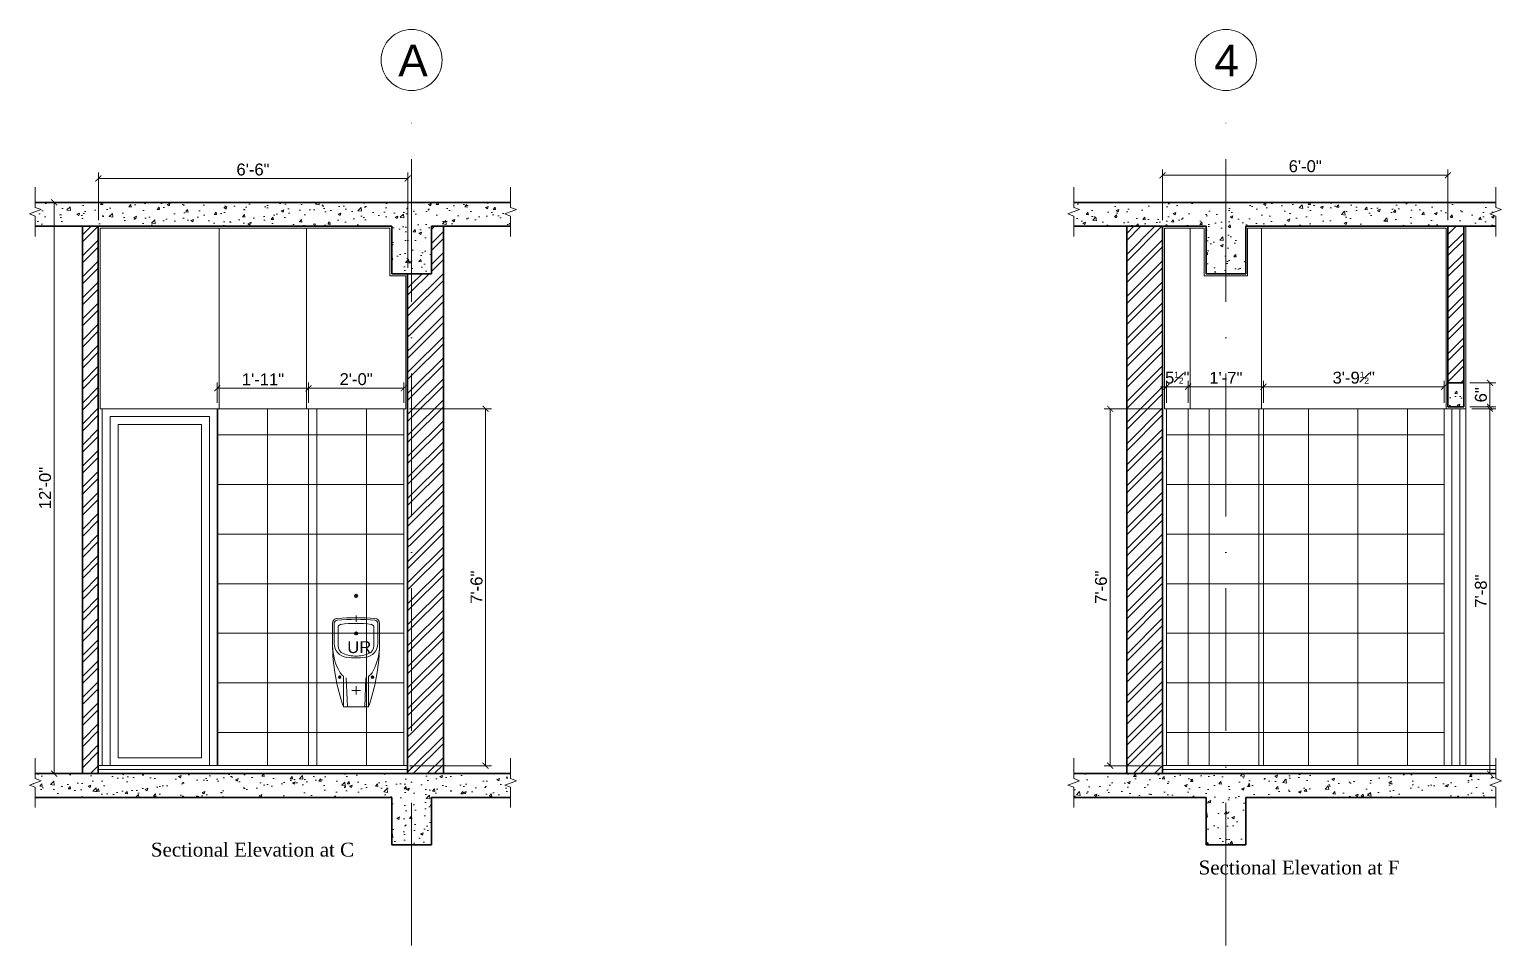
# Model space of a CAD drawing. Header units: inches. Extents: x 10755 to 33653, y -10992 to 10708.
# Drawn here: x 20693.6 to 21064.8, y 3912.6 to 4143.6 of the extents above; entities that cross this region are included whole.
import ezdxf

# ---------------------------------------------------------------- set-up
doc = ezdxf.new("R2010")
doc.units = ezdxf.units.IN
doc.header["$MEASUREMENT"] = 0
for name, pattern in [('ACAD_ISO10W100', [18, 12, -3, 0, -3]), ('AM_DIN_G_W050', [13.75, 9.75, -1.5, 1, -1.5]), ('HIDDEN', [0.375, 0.25, -0.125])]:
    doc.linetypes.add(name, pattern=pattern)
for name, color, linetype, lineweight in [('12-Dim', 4, 'Continuous', 20), ('beam in plan', 241, 'HIDDEN', 20), ('calico brown', 43, 'Continuous', 9), ('centerline', 9, 'ACAD_ISO10W100', 5), ('Dimention', 4, 'Continuous', 15), ('door', 15, 'Continuous', 18), ('fixture', 151, 'Continuous', 13), ('hatch', 33, 'Continuous', 5), ('hatch 2', 8, 'Continuous', 13), ('hatch- rcc', 252, 'Continuous', 5), ('PLASTER', 50, 'Continuous', 9), ('Text', 150, 'Continuous', 18), ('Text1', 3, 'Continuous', 18), ('wall', 1, 'Continuous', 35)]:
    doc.layers.add(name, color=color, linetype=linetype, lineweight=lineweight)
doc.layers.add('T-TEXT', color=230, linetype='Continuous')
doc.styles.add('ATTR', font='romans.shx', dxfattribs={"width": 0.8, "height": 0.7})
doc.styles.add('ordinary', font='arial.ttf')
doc.styles.get("Standard").update_dxf_attribs({"font": 'arial.ttf'})
doc.styles.add('suren', font='times.ttf', dxfattribs={"height": 4})
doc.dimstyles.new('s3', dxfattribs={"dimscale": 3, "dimtxt": 1, "dimasz": 0.5, "dimexe": 0.5, "dimexo": 0.5, "dimgap": 0.25, "dimtad": 1, "dimzin": 3, "dimdsep": 46, "dimlunit": 4, "dimtxsty": 'Standard', "dimblk": 'ARCHTICK', "dimcen": 0, "dimclrd": 256, "dimclre": 256, "dimclrt": 6, "dimadec": 0, "dimazin": 0, "dimtfac": 0.5, "dimtix": 1, "dimtmove": 1, "dimatfit": 3, "dimfxl": 0.5, "dimfrac": 1, "dimtolj": 1, "dimtzin": 0, "dimarcsym": 1})
pattern_1 = [(45, (-6723.5938, -5896.172), (-2.6516504, 2.6516504), []), (45, (-6721.826, -5896.172), (-2.6516504, 2.6516504), [])]
pattern_2 = [(50, (-6723.594, -5896.172), (7.172602, -0.6275213), [0.75, -8.25]), (355, (-6723.594, -5896.172), (-1.3875133, 7.5219213), [0.6, -6.6]), (100.451444, (-6722.996, -5896.224), (5.7850885, 6.8944), [0.637402, -7.011421]), (46.1842, (-6723.594, -5894.172), (10.672413, -1.655193), [1.125, -12.375]), (96.63564, (-6722.704, -5894.31), (9.34662, 9.741186), [0.956103, -10.517138]), (351.18416, (-6723.594, -5894.172), (9.34662, 9.741186), [0.9, -9.9]), (21, (-6722.594, -5894.672), (5.9690705, -4.026189), [0.75, -8.25]), (326, (-6722.594, -5894.672), (2.4331533, 7.2515005), [0.6, -6.6]), (71.451445, (-6722.0964, -5895.0074), (8.402224, 3.2253115), [0.637402, -7.011421]), (37.5, (-6723.5938, -5896.1719), (0.12159855, 3.32893854), [0, -6.52, 0, -6.7, 0, -6.625]), (7.5, (-6723.5938, -5896.172), (2.6306954, 3.9441171), [0, -3.82, 0, -6.37, 0, -2.525]), (327.5, (-6725.8238, -5896.1719), (5.33822436, -0.2255487), [0, -2.5, 0, -7.8, 0, -10.35]), (317.5, (-6726.824, -5896.172), (5.8318617, 1.0010498), [0, -3.25, 0, -5.18, 0, -7.35])]
pattern_3 = [(90, (-6571.457, -5896.172), (-12.5, 3e-15), []), (180, (-6571.457, -5896.172), (-3e-15, -12.5), [])]
pattern_4 = [(45, (-6842.4923, -5896.172), (-2.6516504, 2.6516504), []), (45, (-6840.7246, -5896.172), (-2.6516504, 2.6516504), [])]
pattern_5 = [(50, (-6842.4923, -5896.172), (7.172602, -0.6275213), [0.75, -8.25]), (355, (-6842.492, -5896.172), (-1.3875133, 7.5219213), [0.6, -6.6]), (100.451444, (-6841.8946, -5896.224), (5.7850885, 6.8944), [0.637402, -7.011421]), (46.1842, (-6842.492, -5894.172), (10.672413, -1.655193), [1.125, -12.375]), (96.63564, (-6841.603, -5894.31), (9.34662, 9.741186), [0.956103, -10.517138]), (351.18416, (-6842.492, -5894.172), (9.34662, 9.741186), [0.9, -9.9]), (21, (-6841.4923, -5894.672), (5.9690705, -4.026189), [0.75, -8.25]), (326, (-6841.492, -5894.672), (2.4331533, 7.2515005), [0.6, -6.6]), (71.451445, (-6840.995, -5895.0074), (8.402224, 3.2253115), [0.637402, -7.011421]), (37.5, (-6842.4923, -5896.1719), (0.12159855, 3.32893854), [0, -6.52, 0, -6.7, 0, -6.625]), (7.5, (-6842.4923, -5896.172), (2.6306954, 3.9441171), [0, -3.82, 0, -6.37, 0, -2.525]), (327.5, (-6844.7223, -5896.1719), (5.33822436, -0.2255487), [0, -2.5, 0, -7.8, 0, -10.35]), (317.5, (-6845.7223, -5896.172), (5.8318617, 1.0010498), [0, -3.25, 0, -5.18, 0, -7.35])]

# ---------------------------------------------------------------- blocks, each defined once
blk = doc.blocks.new('_ArchTick')
at = {"color": 0, "const_width": 0.15}
blk.add_lwpolyline([(-0.5, -0.5), (0.5, 0.5)], dxfattribs=at)
blk = doc.blocks.new('*D1972')
at = {"layer": 'Defpoints', "color": 0, "transparency": 16777216}
for p in [(6860.8, 6430.55), (6852.57, 6286.55), (6860.8, 6286.55)]:
    blk.add_point(p, dxfattribs=at)
at = {"layer": 'Dimention', "lineweight": -2, "transparency": 16777216}
for p, q in [((6859.3, 6430.55), (6851.07, 6430.55)), ((6852.57, 6430.55), (6852.57, 6286.55)), ((6859.3, 6286.55), (6851.07, 6286.55))]:
    blk.add_line(p, q, dxfattribs=at)
at = {"layer": 'Dimention', "lineweight": -2, "transparency": 16777216, "xscale": 1.5, "yscale": 1.5, "zscale": 1.5}
for p, rotation in [((6852.57, 6430.55), 90), ((6852.57, 6286.55), 270)]:
    blk.add_blockref('_ArchTick', p, dxfattribs=dict(at, rotation=rotation))
at = {"layer": 'Dimention', "color": 6, "transparency": 16777216, "insert": (6850.29, 6358.55), "char_height": 3, "attachment_point": 5, "rotation": 90}
blk.add_mtext('\\A1;12\'-0"', dxfattribs=at)
blk = doc.blocks.new('*D1973')
at = {"layer": 'Defpoints', "color": 0, "transparency": 16777216}
for p in [(6940.71, 6378.55), (6940.71, 6288.55), (6961.36, 6288.55)]:
    blk.add_point(p, dxfattribs=at)
at = {"layer": 'Dimention', "lineweight": -2, "transparency": 16777216}
for p, q in [((6942.21, 6378.55), (6962.86, 6378.55)), ((6961.36, 6378.55), (6961.36, 6288.55)), ((6942.21, 6288.55), (6962.86, 6288.55))]:
    blk.add_line(p, q, dxfattribs=at)
at = {"layer": 'Dimention', "lineweight": -2, "transparency": 16777216, "xscale": 1.5, "yscale": 1.5, "zscale": 1.5}
for p, rotation in [((6961.36, 6378.55), 90), ((6961.36, 6288.55), 270)]:
    blk.add_blockref('_ArchTick', p, dxfattribs=dict(at, rotation=rotation))
at = {"layer": 'Dimention', "color": 6, "transparency": 16777216, "insert": (6959.08, 6333.55), "char_height": 3, "attachment_point": 5, "rotation": 90}
blk.add_mtext('\\A1;7\'-6"', dxfattribs=at)
blk = doc.blocks.new('*D1974')
at = {"layer": 'Defpoints', "color": 0, "transparency": 16777216}
for p in [(6916.71, 6383.69), (6916.71, 6378.55), (6940.71, 6378.55)]:
    blk.add_point(p, dxfattribs=at)
at = {"layer": 'Dimention', "lineweight": -2, "transparency": 16777216}
for p, q in [((6916.71, 6380.05), (6916.71, 6385.19)), ((6940.71, 6380.05), (6940.71, 6385.19)), ((6940.71, 6383.69), (6916.71, 6383.69))]:
    blk.add_line(p, q, dxfattribs=at)
at = {"layer": 'Dimention', "lineweight": -2, "transparency": 16777216, "xscale": 1.5, "yscale": 1.5, "zscale": 1.5, "rotation": 180}
blk.add_blockref('_ArchTick', (6916.71, 6383.69), dxfattribs=at)
at = {"layer": 'Dimention', "lineweight": -2, "transparency": 16777216, "xscale": 1.5, "yscale": 1.5, "zscale": 1.5}
blk.add_blockref('_ArchTick', (6940.71, 6383.69), dxfattribs=at)
at = {"layer": 'Dimention', "color": 6, "transparency": 16777216, "insert": (6928.71, 6385.98), "char_height": 3, "attachment_point": 5}
blk.add_mtext('\\A1;2\'-0"', dxfattribs=at)
blk = doc.blocks.new('*D1975')
at = {"layer": 'Defpoints', "color": 0, "transparency": 16777216}
for p in [(6893.71, 6383.69), (6893.71, 6378.55), (6916.71, 6378.55)]:
    blk.add_point(p, dxfattribs=at)
at = {"layer": 'Dimention', "lineweight": -2, "transparency": 16777216}
for p, q in [((6893.71, 6380.05), (6893.71, 6385.19)), ((6916.71, 6380.05), (6916.71, 6385.19)), ((6916.71, 6383.69), (6893.71, 6383.69))]:
    blk.add_line(p, q, dxfattribs=at)
at = {"layer": 'Dimention', "lineweight": -2, "transparency": 16777216, "xscale": 1.5, "yscale": 1.5, "zscale": 1.5, "rotation": 180}
blk.add_blockref('_ArchTick', (6893.71, 6383.69), dxfattribs=at)
at = {"layer": 'Dimention', "lineweight": -2, "transparency": 16777216, "xscale": 1.5, "yscale": 1.5, "zscale": 1.5}
blk.add_blockref('_ArchTick', (6916.71, 6383.69), dxfattribs=at)
at = {"layer": 'Dimention', "color": 6, "transparency": 16777216, "insert": (6905.21, 6385.95), "char_height": 3, "attachment_point": 5}
blk.add_mtext('\\A1;1\'-11"', dxfattribs=at)
blk = doc.blocks.new('*D1976')
at = {"layer": 'Defpoints', "color": 0, "transparency": 16777216}
for p in [(6863.71, 6436.56), (6863.71, 6424.55), (6941.71, 6412.55)]:
    blk.add_point(p, dxfattribs=at)
at = {"layer": 'Dimention', "lineweight": -2, "transparency": 16777216}
for p, q in [((6863.71, 6426.05), (6863.71, 6438.06)), ((6941.71, 6414.05), (6941.71, 6438.06)), ((6941.71, 6436.56), (6863.71, 6436.56))]:
    blk.add_line(p, q, dxfattribs=at)
at = {"layer": 'Dimention', "lineweight": -2, "transparency": 16777216, "xscale": 1.5, "yscale": 1.5, "zscale": 1.5, "rotation": 180}
blk.add_blockref('_ArchTick', (6863.71, 6436.56), dxfattribs=at)
at = {"layer": 'Dimention', "lineweight": -2, "transparency": 16777216, "xscale": 1.5, "yscale": 1.5, "zscale": 1.5}
blk.add_blockref('_ArchTick', (6941.71, 6436.56), dxfattribs=at)
at = {"layer": 'Dimention', "color": 6, "transparency": 16777216, "insert": (6902.71, 6438.84), "char_height": 3, "attachment_point": 5}
blk.add_mtext('\\A1;6\'-6"', dxfattribs=at)
blk = doc.blocks.new('*D1986')
at = {"layer": 'Defpoints', "color": 0, "transparency": 16777216}
for p in [(7157.52, 6384.08), (7157.52, 6378.55), (7203.03, 6378.55)]:
    blk.add_point(p, dxfattribs=at)
at = {"layer": 'Dimention', "lineweight": -2, "transparency": 16777216}
for p, q in [((7157.52, 6380.05), (7157.52, 6385.58)), ((7203.03, 6380.05), (7203.03, 6385.58)), ((7203.03, 6384.08), (7157.52, 6384.08))]:
    blk.add_line(p, q, dxfattribs=at)
at = {"layer": 'Dimention', "lineweight": -2, "transparency": 16777216, "xscale": 1.5, "yscale": 1.5, "zscale": 1.5, "rotation": 180}
blk.add_blockref('_ArchTick', (7157.52, 6384.08), dxfattribs=at)
at = {"layer": 'Dimention', "lineweight": -2, "transparency": 16777216, "xscale": 1.5, "yscale": 1.5, "zscale": 1.5}
blk.add_blockref('_ArchTick', (7203.03, 6384.08), dxfattribs=at)
at = {"layer": 'Dimention', "color": 6, "transparency": 16777216, "insert": (7180.27, 6386.36), "char_height": 3, "attachment_point": 5}
blk.add_mtext('\\A1;3\'-9{\\H0.500000x;\\S1#2;}"', dxfattribs=at)
blk = doc.blocks.new('*D1988')
at = {"layer": 'Defpoints', "color": 0, "transparency": 16777216}
for p in [(7133.03, 6384.08), (7133.03, 6378.55), (7138.52, 6378.55)]:
    blk.add_point(p, dxfattribs=at)
at = {"layer": 'Dimention', "lineweight": -2, "transparency": 16777216}
for p, q in [((7133.03, 6380.05), (7133.03, 6385.58)), ((7138.52, 6380.05), (7138.52, 6385.58)), ((7133.03, 6384.08), (7131.53, 6384.08)), ((7138.52, 6384.08), (7133.03, 6384.08)), ((7138.52, 6384.08), (7140.02, 6384.08))]:
    blk.add_line(p, q, dxfattribs=at)
at = {"layer": 'Dimention', "lineweight": -2, "transparency": 16777216, "xscale": 1.5, "yscale": 1.5, "zscale": 1.5}
blk.add_blockref('_ArchTick', (7133.03, 6384.08), dxfattribs=at)
at = {"layer": 'Dimention', "lineweight": -2, "transparency": 16777216, "xscale": 1.5, "yscale": 1.5, "zscale": 1.5, "rotation": 180}
blk.add_blockref('_ArchTick', (7138.52, 6384.08), dxfattribs=at)
at = {"layer": 'Dimention', "color": 6, "transparency": 16777216, "insert": (7135.77, 6386.36), "char_height": 3, "attachment_point": 5}
blk.add_mtext('\\A1;5{\\H0.500000x;\\S1#2;}"', dxfattribs=at)
blk = doc.blocks.new('*D1991')
at = {"layer": 'Defpoints', "color": 0, "transparency": 16777216}
for p in [(7208.03, 6385.05), (7208.03, 6379.05), (7214.62, 6379.05)]:
    blk.add_point(p, dxfattribs=at)
at = {"layer": 'Dimention', "lineweight": -2, "transparency": 16777216}
for p, q in [((7209.53, 6385.05), (7216.12, 6385.05)), ((7214.62, 6385.05), (7214.62, 6379.05)), ((7209.53, 6379.05), (7216.12, 6379.05))]:
    blk.add_line(p, q, dxfattribs=at)
at = {"layer": 'Dimention', "lineweight": -2, "transparency": 16777216, "xscale": 1.5, "yscale": 1.5, "zscale": 1.5}
for p, rotation in [((7214.62, 6385.05), 90), ((7214.62, 6379.05), 270)]:
    blk.add_blockref('_ArchTick', p, dxfattribs=dict(at, rotation=rotation))
at = {"layer": 'Dimention', "color": 6, "transparency": 16777216, "insert": (7212.34, 6382.05), "char_height": 3, "attachment_point": 5, "rotation": 90}
blk.add_mtext('\\A1;6"', dxfattribs=at)
blk = doc.blocks.new('*D1987')
at = {"layer": 'Defpoints', "color": 0, "transparency": 16777216}
for p in [(7138.52, 6384.08), (7138.52, 6378.55), (7157.52, 6378.55)]:
    blk.add_point(p, dxfattribs=at)
at = {"layer": 'Dimention', "lineweight": -2, "transparency": 16777216}
for p, q in [((7138.52, 6380.05), (7138.52, 6385.58)), ((7157.52, 6380.05), (7157.52, 6385.58)), ((7157.52, 6384.08), (7138.52, 6384.08))]:
    blk.add_line(p, q, dxfattribs=at)
at = {"layer": 'Dimention', "lineweight": -2, "transparency": 16777216, "xscale": 1.5, "yscale": 1.5, "zscale": 1.5, "rotation": 180}
blk.add_blockref('_ArchTick', (7138.52, 6384.08), dxfattribs=at)
at = {"layer": 'Dimention', "lineweight": -2, "transparency": 16777216, "xscale": 1.5, "yscale": 1.5, "zscale": 1.5}
blk.add_blockref('_ArchTick', (7157.52, 6384.08), dxfattribs=at)
at = {"layer": 'Dimention', "color": 6, "transparency": 16777216, "insert": (7148.02, 6386.34), "char_height": 3, "attachment_point": 5}
blk.add_mtext('\\A1;1\'-7"', dxfattribs=at)
blk = doc.blocks.new('*D1989')
at = {"layer": 'Defpoints', "color": 0, "transparency": 16777216}
for p in [(7133.03, 6378.55), (7118.82, 6288.55), (7133.03, 6288.55)]:
    blk.add_point(p, dxfattribs=at)
at = {"layer": 'Dimention', "lineweight": -2, "transparency": 16777216}
for p, q in [((7131.53, 6378.55), (7117.32, 6378.55)), ((7118.82, 6378.55), (7118.82, 6288.55)), ((7131.53, 6288.55), (7117.32, 6288.55))]:
    blk.add_line(p, q, dxfattribs=at)
at = {"layer": 'Dimention', "lineweight": -2, "transparency": 16777216, "xscale": 1.5, "yscale": 1.5, "zscale": 1.5}
for p, rotation in [((7118.82, 6378.55), 90), ((7118.82, 6288.55), 270)]:
    blk.add_blockref('_ArchTick', p, dxfattribs=dict(at, rotation=rotation))
at = {"layer": 'Dimention', "color": 6, "transparency": 16777216, "insert": (7116.54, 6333.55), "char_height": 3, "attachment_point": 5, "rotation": 90}
blk.add_mtext('\\A1;7\'-6"', dxfattribs=at)
blk = doc.blocks.new('*D1990')
at = {"layer": 'Defpoints', "color": 0, "transparency": 16777216}
for p in [(7208.53, 6378.55), (7214.62, 6378.55), (7209.39, 6286.55)]:
    blk.add_point(p, dxfattribs=at)
at = {"layer": 'Dimention', "lineweight": -2, "transparency": 16777216}
for p, q in [((7210.03, 6378.55), (7216.12, 6378.55)), ((7214.62, 6286.55), (7214.62, 6378.55)), ((7210.89, 6286.55), (7216.12, 6286.55))]:
    blk.add_line(p, q, dxfattribs=at)
at = {"layer": 'Dimention', "lineweight": -2, "transparency": 16777216, "xscale": 1.5, "yscale": 1.5, "zscale": 1.5}
for p, rotation in [((7214.62, 6378.55), 90), ((7214.62, 6286.55), 270)]:
    blk.add_blockref('_ArchTick', p, dxfattribs=dict(at, rotation=rotation))
at = {"layer": 'Dimention', "color": 6, "transparency": 16777216, "insert": (7212.34, 6332.55), "char_height": 3, "attachment_point": 5, "rotation": 90}
blk.add_mtext('\\A1;7\'-8"', dxfattribs=at)
blk = doc.blocks.new('*D1985')
at = {"layer": 'Defpoints', "color": 0, "transparency": 16777216}
for p in [(7204.03, 6437.39), (7132.03, 6424.55), (7204.03, 6424.55)]:
    blk.add_point(p, dxfattribs=at)
at = {"layer": 'Dimention', "lineweight": -2, "transparency": 16777216}
for p, q in [((7132.03, 6426.05), (7132.03, 6438.89)), ((7132.03, 6437.39), (7204.03, 6437.39)), ((7204.03, 6426.05), (7204.03, 6438.89))]:
    blk.add_line(p, q, dxfattribs=at)
at = {"layer": 'Dimention', "lineweight": -2, "transparency": 16777216, "xscale": 1.5, "yscale": 1.5, "zscale": 1.5, "rotation": 180}
blk.add_blockref('_ArchTick', (7132.03, 6437.39), dxfattribs=at)
at = {"layer": 'Dimention', "lineweight": -2, "transparency": 16777216, "xscale": 1.5, "yscale": 1.5, "zscale": 1.5}
blk.add_blockref('_ArchTick', (7204.03, 6437.39), dxfattribs=at)
at = {"layer": 'Dimention', "color": 6, "transparency": 16777216, "insert": (7168.03, 6439.67), "char_height": 3, "attachment_point": 5}
blk.add_mtext('\\A1;6\'-0"', dxfattribs=at)
blk = doc.blocks.new('A$C51223E2A')
at = {"color": 4, "linetype": 'AM_DIN_G_W050', "ltscale": 2}
for p, q in [((-2428.13, 873.04), (-2428.13, 871.46)), ((-2428.13, 869.03), (-2428.13, 868.06)), ((-2428.64, 868.55), (-2427.62, 868.55)), ((-2432.63, 857.52), (-2431.9, 857.52)), ((-2432.27, 857.89), (-2432.27, 857.16)), ((-2423.63, 857.52), (-2424.37, 857.52)), ((-2424, 857.89), (-2424, 857.16)), ((-2429.22, 854.18), (-2427.05, 854.18)), ((-2428.13, 855.26), (-2428.13, 853.1))]:
    blk.add_line(p, q, dxfattribs=at)
for p, q in [((-2433.67, 871.11), (-2433.67, 866.03)), ((-2432.68, 870.05), (-2432.68, 865.45)), ((-2423.63, 870.05), (-2423.63, 865.45)), ((-2422.65, 871.11), (-2422.65, 866.03)), ((-2431.28, 857.55), (-2431.28, 850.04)), ((-2425.03, 857.51), (-2425.03, 850.04)), ((-2430.67, 857.38), (-2430.34, 850.04)), ((-2425.65, 857.38), (-2425.97, 850.04))]:
    blk.add_line(p, q)
blk.add_lwpolyline([(-2422.25, 871.11, 0.402131), (-2423.38, 872.29, 0.041559), (-2432.88, 872.29, 0.414214), (-2434.06, 871.11), (-2434.06, 864.81, 0.076331), (-2431.31, 850.04), (-2425.01, 850.04, 0.076331), (-2422.25, 864.81)], format="xyb", close=True)
for centre in [(-2432.27, 857.52), (-2424, 857.52)]:
    blk.add_circle(centre, 0.315)
for centre, radius, start, end in [((-2432.88, 871.11), 0.787, 90, 180), ((-2428.14, 815.01), 57.09, 85.2322, 94.7596), ((-2431.9, 870.05), 0.787, 97.5206, 180), ((-2428.16, 841.72), 29.36, 82.4794, 97.5206), ((-2424.42, 870.05), 0.787, 0, 82.4794), ((-2423.43, 871.11), 0.787, 0, 90), ((-2419.89, 865.69), 14.18, 181.1084, 209.8542), ((-2430.13, 866.03), 3.54, 180, 263.9431), ((-2430.52, 865.45), 2.17, 180, 247.9416), ((-2426.19, 866.03), 3.54, 276.0569, 0), ((-2425.79, 865.45), 2.17, 292.0584, 0), ((-2428.24, 871.06), 8.22, 247.9416, 270.9671), ((-2428.41, 882.21), 19.81, 263.9431, 270.7277), ((-2428.07, 871.06), 8.22, 269.0329, 292.0584), ((-2427.91, 882.21), 19.81, 269.2723, 276.0569), ((-2436.38, 865.69), 14.18, 330.1458, 354.1957), ((-2429.44, 860.54), 3.34, 214.9572, 233.322), ((-2431.68, 857.55), 0.394, 0, 53.322), ((-2424.64, 857.51), 0.394, 125.7479, 180), ((-2426.82, 860.54), 3.34, 305.7479, 325.0428)]:
    blk.add_arc(centre, radius, start, end)
blk.add_ellipse((-2428.13, 868.55), major_axis=(-0.394, 0), ratio=0.930625)
blk = doc.blocks.new('A$C73A77BFC')
at = {"layer": 'hatch'}
h = blk.add_hatch(dxfattribs=at)
h.set_pattern_fill('ANSI37', color=256, scale=100, angle=45)
h.set_pattern_definition(pattern_3)
h.paths.add_polyline_path([(369.249, 482.383), (322.25, 482.383), (322.25, 392.383), (369.249, 392.383)])
h = blk.add_hatch(dxfattribs=at)
h.set_pattern_fill('ANSI37', color=256, scale=100, angle=45)
h.set_pattern_definition(pattern_3)
h.paths.add_polyline_path([(631.575, 482.383), (586.06, 482.383), (586.06, 392.383), (631.575, 392.383)])
h.paths.add_polyline_path([(586.06, 482.383), (585.56, 482.383), (567.06, 482.383), (567.06, 392.383), (586.06, 392.383)])
h.paths.add_polyline_path([(567.06, 482.383), (561.573, 482.383), (561.573, 392.383), (567.06, 392.383)])
at = {"layer": 'hatch 2', "linetype": 'Continuous', "ltscale": 30}
h = blk.add_hatch(dxfattribs=at)
h.set_pattern_fill('ANSI32', color=256, scale=10, style=0)
h.set_pattern_definition(pattern_1)
h.paths.add_polyline_path([(292.249, 528.383), (288.249, 528.383), (288.249, 390.383), (292.249, 390.383)])
h = blk.add_hatch(dxfattribs=at)
h.set_pattern_fill('ANSI32', color=256, scale=10, style=0)
h.set_pattern_definition(pattern_1)
h.paths.add_polyline_path([(379.249, 528.383), (376.249, 528.383), (376.249, 516.383), (371.249, 516.383), (371.249, 390.383), (379.249, 390.383)])
h = blk.add_hatch(dxfattribs=at)
h.set_pattern_fill('ANSI32', color=256, scale=10, style=0)
h.set_pattern_definition(pattern_4)
h.paths.add_polyline_path([(560.573, 528.383), (551.568, 528.383), (551.568, 390.383), (560.573, 390.383)])
h = blk.add_hatch(dxfattribs=at)
h.set_pattern_fill('ANSI32', color=256, scale=10, style=0)
h.set_pattern_definition(pattern_4)
h.paths.add_polyline_path([(636.575, 528.383), (632.575, 528.383), (632.575, 488.883), (636.575, 488.883)])
h = blk.add_hatch(dxfattribs=at)
h.set_pattern_fill('ANSI32', color=256, scale=10, style=0)
h.set_pattern_definition(pattern_1)
h.paths.add_polyline_path([(371.249, 516.383), (370.249, 516.383), (370.249, 390.383), (371.249, 390.383)])
at = {"layer": 'hatch- rcc'}
h = blk.add_hatch(dxfattribs=at)
h.set_pattern_fill('AR-CONC', color=256, style=0)
h.set_pattern_definition(pattern_2)
h.paths.add_polyline_path([(276.364, 534.383), (276.364, 533.113), (277.848, 532.573), (276.364, 532.033), (276.364, 528.383), (366.249, 528.383), (366.249, 516.383), (376.249, 516.383), (376.249, 528.383), (396.21, 528.383), (396.21, 530.953), (394.726, 531.493), (396.21, 532.033), (396.21, 534.383)])
h = blk.add_hatch(dxfattribs=at)
h.set_pattern_fill('AR-CONC', color=256, style=0)
h.set_pattern_definition(pattern_5)
h.paths.add_polyline_path([(538.213, 534.383), (538.213, 533.113), (539.696, 532.573), (538.213, 532.033), (538.213, 528.383), (571.56, 528.383), (571.56, 516.383), (581.56, 516.383), (581.56, 528.383), (644.6, 528.383), (644.6, 530.953), (643.116, 531.493), (644.6, 532.033), (644.6, 534.383)])
h = blk.add_hatch(dxfattribs=at)
h.set_pattern_fill('AR-CONC', color=256, style=0)
h.set_pattern_definition(pattern_5)
h.paths.add_polyline_path([(636.575, 488.883), (632.575, 488.883), (632.575, 482.883), (636.575, 482.883)])
h = blk.add_hatch(dxfattribs=at)
h.set_pattern_fill('AR-CONC', color=256, style=0)
h.set_pattern_definition(pattern_2)
h.paths.add_polyline_path([(276.364, 390.383), (276.364, 389.113), (277.848, 388.573), (274.88, 387.493), (276.364, 386.953), (276.364, 384.383), (366.249, 384.383), (366.249, 372.383), (376.249, 372.383), (376.249, 384.383), (396.21, 384.383), (396.21, 386.953), (394.726, 387.493), (397.693, 388.573), (396.21, 389.113), (396.21, 390.383)])
h = blk.add_hatch(dxfattribs=at)
h.set_pattern_fill('AR-CONC', color=256, style=0)
h.set_pattern_definition(pattern_5)
h.paths.add_polyline_path([(644.6, 384.383), (644.6, 386.953), (643.116, 387.493), (644.6, 388.033), (644.6, 390.383), (538.213, 390.383), (538.213, 389.113), (539.696, 388.573), (538.213, 388.033), (538.213, 384.383), (571.56, 384.383), (571.56, 372.383), (581.56, 372.383), (581.56, 384.383)])
at = {"color": 4, "linetype": 'AM_DIN_G_W050', "ltscale": 2}
for p, q in [((356.737, 435.185), (357.761, 435.185)), ((357.249, 435.67), (357.249, 434.701))]:
    blk.add_line(p, q, dxfattribs=at)
blk.add_ellipse((357.249, 435.185), major_axis=(-0.394, 0), ratio=0.9306253)
at = {"layer": '12-Dim', "linetype": 'Continuous'}
for points in [[(276.364, 538.271), (276.364, 533.113), (277.848, 532.573), (274.88, 531.493), (276.364, 530.953), (276.364, 525.812)], [(396.21, 538.271), (396.21, 533.113), (397.693, 532.573), (394.726, 531.493), (396.21, 530.953), (396.21, 525.812)], [(538.213, 538.271), (538.213, 533.113), (539.696, 532.573), (536.729, 531.493), (538.213, 530.953), (538.213, 525.812)], [(644.6, 538.271), (644.6, 533.113), (646.084, 532.573), (643.116, 531.493), (644.6, 530.953), (644.6, 525.812)], [(276.364, 394.271), (276.364, 389.113), (277.848, 388.573), (274.88, 387.493), (276.364, 386.953), (276.364, 381.812)], [(396.21, 394.271), (396.21, 389.113), (397.693, 388.573), (394.726, 387.493), (396.21, 386.953), (396.21, 381.812)], [(538.213, 394.271), (538.213, 389.113), (539.696, 388.573), (536.729, 387.493), (538.213, 386.953), (538.213, 381.812)], [(644.6, 394.271), (644.6, 389.113), (646.084, 388.573), (643.116, 387.493), (644.6, 386.953), (644.6, 381.812)]]:
    blk.add_lwpolyline(points, dxfattribs=at)
at = {"layer": 'calico brown'}
blk.add_line((322.25, 482.383), (369.249, 482.383), dxfattribs=at)
blk.add_lwpolyline([(369.249, 482.383), (322.25, 482.383), (322.25, 392.383), (369.249, 392.383)], close=True, dxfattribs=at)
at = {"layer": 'centerline', "ltscale": 3}
for p, q in [((371.249, 347.029), (371.249, 562.599)), ((576.56, 347.029), (576.56, 562.599))]:
    blk.add_line(p, q, dxfattribs=at)
at = {"layer": 'centerline', "linetype": 'Continuous'}
for centre in [(371.249, 570.296), (576.56, 570.296)]:
    blk.add_circle(centre, 7.697, dxfattribs=at)
at = {"layer": 'Dimention'}
for p, q in [((391.471, 534.383), (396.21, 534.383)), ((391.471, 528.383), (396.21, 528.383)), ((293.25, 392.383), (293.25, 476.383)), ((391.471, 390.383), (396.21, 390.383)), ((391.471, 384.383), (396.21, 384.383))]:
    blk.add_line(p, q, dxfattribs=at)
at = {"layer": 'door'}
for p, q in [((633.575, 482.383), (633.575, 392.383)), ((635.575, 482.383), (635.575, 392.383))]:
    blk.add_line(p, q, dxfattribs=at)
blk.add_lwpolyline([(322.25, 392.383), (322.25, 482.383), (293.25, 482.383), (293.25, 392.383), (322.25, 392.383)], dxfattribs=at)
for points in [[(320.25, 392.383), (320.25, 480.383), (295.25, 480.383), (295.25, 392.383)], [(318.25, 394.383), (318.25, 478.383), (297.25, 478.383), (297.25, 394.383)]]:
    blk.add_lwpolyline(points, close=True, dxfattribs=at)
at = {"layer": 'PLASTER', "linetype": 'Continuous', "ltscale": 30}
for p, q in [((292.749, 482.383), (292.749, 527.883)), ((292.749, 527.883), (365.749, 527.883)), ((322.75, 482.383), (322.75, 527.883)), ((344.75, 482.383), (344.75, 527.883)), ((365.749, 515.883), (365.749, 527.883)), ((561.073, 527.883), (571.06, 527.883)), ((561.073, 527.883), (561.073, 482.383)), ((567.56, 482.383), (567.56, 527.883)), ((571.06, 527.883), (571.06, 515.883)), ((582.06, 527.883), (582.06, 515.883)), ((582.06, 527.883), (632.075, 527.883)), ((585.56, 482.383), (585.56, 527.883)), ((632.075, 527.883), (632.075, 482.383)), ((637.075, 482.383), (637.075, 528.383)), ((365.749, 515.883), (369.749, 515.883)), ((369.749, 515.883), (369.749, 482.383)), ((571.06, 515.883), (582.06, 515.883)), ((293.25, 482.383), (292.749, 482.383)), ((345.25, 392.383), (345.25, 482.383)), ((369.249, 482.383), (369.249, 392.383)), ((369.249, 482.383), (369.749, 482.383)), ((561.573, 482.383), (561.073, 482.383)), ((561.573, 482.383), (561.573, 392.383)), ((561.573, 482.383), (631.575, 482.383)), ((567.06, 392.383), (567.06, 482.383)), ((586.06, 392.383), (586.06, 482.383)), ((631.575, 482.383), (631.575, 392.383)), ((631.575, 482.383), (632.075, 482.383)), ((632.075, 482.383), (637.075, 482.383)), ((637.075, 482.383), (637.075, 392.383)), ((292.249, 392.383), (370.249, 392.383)), ((292.249, 391.383), (370.249, 391.383)), ((560.573, 392.383), (644.6, 392.383)), ((560.573, 391.383), (644.6, 391.383))]:
    blk.add_line(p, q, dxfattribs=at)
at = {"layer": 'wall', "linetype": 'Continuous', "ltscale": 30}
for p, q in [((276.364, 534.383), (396.21, 534.383)), ((538.213, 534.383), (644.6, 534.383)), ((276.364, 528.383), (366.249, 528.383)), ((288.249, 390.383), (288.249, 528.383)), ((292.249, 390.383), (292.249, 528.383)), ((366.249, 516.383), (366.249, 528.383)), ((376.249, 528.383), (396.21, 528.383)), ((376.249, 516.383), (376.249, 528.383)), ((379.249, 528.383), (379.249, 390.383)), ((538.213, 528.383), (571.56, 528.383)), ((551.568, 390.383), (551.568, 528.383)), ((560.573, 390.383), (560.573, 528.383)), ((571.56, 528.383), (571.56, 516.383)), ((581.56, 528.383), (581.56, 516.383)), ((581.56, 528.383), (644.6, 528.383)), ((632.575, 482.883), (632.575, 528.383)), ((636.575, 482.883), (636.575, 528.383)), ((366.249, 516.383), (376.249, 516.383)), ((370.249, 516.383), (370.249, 390.383)), ((571.56, 516.383), (581.56, 516.383)), ((632.575, 488.883), (636.575, 488.883)), ((632.575, 482.883), (636.575, 482.883)), ((276.364, 390.383), (396.21, 390.383)), ((538.213, 390.383), (644.6, 390.383)), ((276.364, 384.383), (366.249, 384.383)), ((366.249, 372.383), (366.249, 384.383)), ((376.249, 384.383), (396.21, 384.383)), ((376.249, 372.383), (376.249, 384.383)), ((538.213, 384.383), (571.56, 384.383)), ((571.56, 384.383), (571.56, 372.383)), ((581.56, 384.383), (644.6, 384.383)), ((581.56, 384.383), (581.56, 372.383)), ((366.249, 372.383), (376.249, 372.383)), ((571.56, 372.383), (581.56, 372.383))]:
    blk.add_line(p, q, dxfattribs=at)
at = {"layer": 'fixture', "ltscale": 25}
blk.add_blockref('A$C51223E2A', (2785.382, -442.816), dxfattribs=at)
at = {"style": 'ATTR', "width": 0.8, "flags": 9}
blk.add_attdef('ESTCODE', (115.095, 879.654), '', height=0.626, rotation=180, dxfattribs=at)
at = {"style": 'ATTR', "text_generation_flag": 4, "width": 0.8, "flags": 9}
blk.add_attdef('ESTCODE', (115.095, 835.661), '', height=0.626, rotation=180, dxfattribs=at)
at = {"layer": 'T-TEXT', "ltscale": 100, "char_height": 8, "width": 12.94397, "attachment_point": 7, "style": 'suren'}
for s, insert in [('{\\fArial|b0|i0|c0|p34;A}', (367.879, 566.162)), ('{\\fArial|b0|i0|c0|p34;4}', (573.659, 566.162))]:
    blk.add_mtext(s, dxfattribs=dict(at, insert=insert))
at = {"layer": 'Text', "ltscale": 50, "char_height": 3.49999, "width": 66.60799, "attachment_point": 9}
for s, insert in [('{\\fTimes New Roman|b0|i0|c0|p18;Sectional Elevation at C}', (356.737, 369.405)), ('{\\fTimes New Roman|b0|i0|c0|p18;Sectional Elevation at F}', (620.348, 364.905))]:
    blk.add_mtext(s, dxfattribs=dict(at, insert=insert))
at = {"layer": 'Text1', "lineweight": -2, "ltscale": 0.5, "insert": (355.022, 423.763), "char_height": 3, "width": 98.2279, "attachment_point": 1, "style": 'ordinary'}
blk.add_mtext('UR', dxfattribs=at)
at = {"layer": 'Dimention'}
for base, p1, p2, picture, middle, set_off in [((292.249, 540.387), (370.249, 516.383), (292.249, 528.383), '*D1976', (331.249, 542.669), (-6571.457, -5896.172)), ((632.575, 541.221), (560.573, 528.383), (632.575, 528.383), '*D1985', (596.574, 543.503), (-6571.457, -5896.172)), ((322.25, 487.522), (345.25, 482.383), (322.25, 482.383), '*D1975', (333.75, 489.778), (-6571.457, -5896.172)), ((345.25, 487.522), (369.249, 482.383), (345.25, 482.383), '*D1974', (357.249, 489.804), (-6571.457, -5896.172)), ((561.573, 487.91), (567.06, 482.383), (561.573, 482.383), '*D1988', (564.317, 490.191), (-6571.457, -5896.172)), ((567.06, 487.91), (586.06, 482.383), (567.06, 482.383), '*D1987', (576.56, 490.166), (-6571.457, -5896.172)), ((586.0604, 487.9096), (631.5747, 482.3825), (586.0604, 482.3825), '*D1986', (608.8175, 490.1923), (-6571.4571, -5896.1719))]:
    dim = blk.add_linear_dim(base=base, p1=p1, p2=p2, dimstyle='s3', dxfattribs=at)
    dim.commit()
    dim.dimension.update_dxf_attribs({"geometry": picture, "text_midpoint": middle, "insert": set_off})
for base, p1, p2, picture, middle in [((281.111, 390.383), (289.339, 534.383), (289.339, 390.383), '*D1972', (278.829, 462.383)), ((643.162, 482.883), (636.575, 488.883), (636.575, 482.883), '*D1991', (640.88, 485.883)), ((389.906, 392.383), (369.249, 482.383), (369.249, 392.383), '*D1973', (387.624, 437.383)), ((547.361, 392.383), (561.573, 482.383), (561.573, 392.383), '*D1989', (545.079, 437.383)), ((643.162, 482.383), (637.93, 390.383), (637.075, 482.383), '*D1990', (640.88, 436.383))]:
    dim = blk.add_linear_dim(base=base, p1=p1, p2=p2, angle=90, dimstyle='s3', dxfattribs=at)
    dim.commit()
    dim.dimension.update_dxf_attribs({"geometry": picture, "text_midpoint": middle, "insert": (-6571.457, -5896.172)})

msp = doc.modelspace()

# ---------------------------------------------------------------- block references
at = {"layer": 'beam in plan'}
msp.add_blockref('A$C73A77BFC', (20418.68, 3565.584), dxfattribs=at)

doc.saveas('drawing.dxf')
